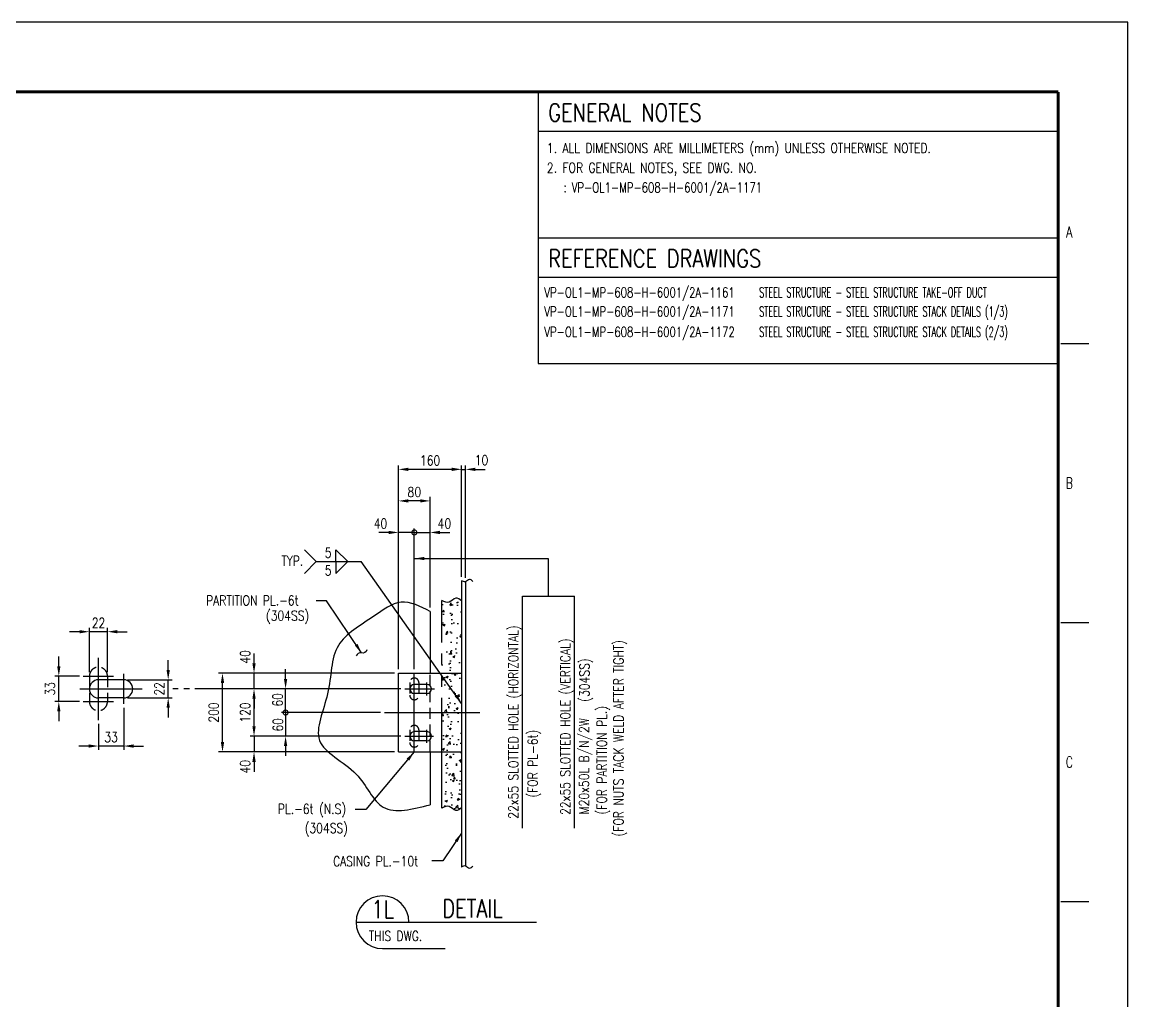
# Model space of a CAD drawing. Header units: millimetres. Extents: x 0 to 134087, y -49114 to 20834.
# Drawn here: x 75116 to 82127, y -21112 to -14908 of the extents above; entities that cross this region are included whole.
import ezdxf
from ezdxf.enums import TextEntityAlignment as Align

# ---------------------------------------------------------------- set-up
doc = ezdxf.new("R2010")
doc.units = ezdxf.units.MM
doc.header["$LTSCALE"] = 35
for name, pattern in [('JNK-CENTER', [34, 30, -1.5, 1, -1.5]), ('JNK-HIDDEN', [3, 2, -1]), ('JNK-PHANTOM', [15, 10, -1, 1, -1, 1, -1]), ('PHA', [30, 20, -2, 2, -2, 2, -2])]:
    doc.linetypes.add(name, pattern=pattern)
for name, color, linetype in [('CEN-R', 1, 'JNK-CENTER'), ('CON-C', 4, 'Continuous'), ('CON-G', 3, 'Continuous'), ('CON-W', 7, 'Continuous'), ('CON-Y', 2, 'Continuous'), ('Dim-W', 7, 'Continuous'), ('HID-Y', 2, 'JNK-HIDDEN'), ('HL', 7, 'Continuous'), ('PAN-W', 6, 'PHA'), ('PHA-W', 7, 'JNK-PHANTOM'), ('STL-OBJT', 7, 'Continuous'), ('TXT-C', 4, 'Continuous'), ('TXT-Y', 2, 'Continuous'), ('TXTT-C', 4, 'Continuous')]:
    doc.layers.add(name, color=color, linetype=linetype)
doc.styles.add('ROMANS', font='ROMANS.shx', dxfattribs={"width": 0.8})
doc.styles.add('SIMPLEX', font='simplex.shx', dxfattribs={"width": 0.8})
doc.dimstyles.new('DIM25', dxfattribs={"dimscale": 25, "dimtxt": 2.5, "dimasz": 2.5, "dimexe": 1, "dimexo": 1, "dimgap": 1, "dimtad": 1, "dimdec": 1, "dimdsep": 46, "dimtxsty": 'SIMPLEX', "dimcen": 0, "dimclrt": 2, "dimazin": 2, "dimtfac": 1, "dimtdec": 1, "dimtix": 1, "dimtmove": 2, "dimatfit": 0, "dimfxl": 0.18, "dimtolj": 1, "dimtzin": 0, "dimarcsym": 0})
doc.dimstyles.new('DIM25x2.5', dxfattribs={"dimscale": 25, "dimtxt": 2.5, "dimasz": 2.5, "dimexe": 1, "dimexo": 1, "dimgap": 1, "dimtad": 1, "dimdec": 1, "dimlfac": 0.4, "dimdsep": 46, "dimtxsty": 'SIMPLEX', "dimcen": 0, "dimclrt": 2, "dimazin": 2, "dimtfac": 1, "dimtdec": 1, "dimtix": 1, "dimtmove": 2, "dimatfit": 0, "dimfxl": 0.18, "dimtolj": 1, "dimtzin": 0, "dimarcsym": 0})
doc.dimstyles.new('DIM25x5', dxfattribs={"dimscale": 25, "dimtxt": 2.5, "dimasz": 2.5, "dimexe": 1, "dimexo": 1, "dimgap": 1, "dimtad": 1, "dimdec": 1, "dimlfac": 0.2, "dimdsep": 46, "dimtxsty": 'SIMPLEX', "dimcen": 0, "dimclrt": 2, "dimazin": 2, "dimtfac": 1, "dimtdec": 1, "dimtix": 1, "dimtmove": 2, "dimatfit": 0, "dimfxl": 0.18, "dimtolj": 1, "dimtzin": 0, "dimarcsym": 0})

# ---------------------------------------------------------------- blocks, each defined once
blk = doc.blocks.new('TITLE')
at = {"color": 7}
for p, q in [((841, 594.85), (0, 594.85)), ((841, 0), (841, 594.85)), ((824.02, 513.34), (831.1, 513.34)), ((824.02, 442.6), (831.1, 442.6)), ((824.02, 371.87), (831.1, 371.87))]:
    blk.add_line(p, q, dxfattribs=at)
at = {"color": 7, "const_width": 0.707}
for points in [[(823.32, 577.17), (27.94, 577.17)], [(823.32, 17.33), (823.32, 577.17)]]:
    blk.add_lwpolyline(points, dxfattribs=at)
at = {"color": 7, "style": 'ROMANS', "width": 0.7}
for s, p in [('A', (826.15, 541.63)), ('B', (826.15, 477.97)), ('C', (826.15, 407.24))]:
    blk.add_text(s, height=2.83, dxfattribs=at).set_placement(p, align=Align.MIDDLE)
blk = doc.blocks.new('*D1348')
at = {"layer": 'DEFPOINTS', "color": 0, "transparency": 16777216}
for p in [(76386.2, -19034.5), (77502.5, -19034.5), (77502.5, -19534.5)]:
    blk.add_point(p, dxfattribs=at)
at = {"layer": 'Dim-W', "color": 0, "lineweight": -2, "transparency": 16777216}
for p, q in [((77477.5, -19034.5), (76361.2, -19034.5)), ((76386.2, -19472), (76386.2, -19097)), ((77477.5, -19534.5), (76361.2, -19534.5))]:
    blk.add_line(p, q, dxfattribs=at)
at = {"layer": 'Dim-W', "color": 0, "transparency": 16777216}
for points in [[(76375.8, -19097), (76396.7, -19097), (76386.2, -19034.5)], [(76375.8, -19472), (76396.7, -19472), (76386.2, -19534.5)]]:
    blk.add_solid(points, dxfattribs=at)
at = {"layer": 'Dim-W', "color": 2, "transparency": 16777216, "insert": (76330, -19284.5), "char_height": 62.5, "attachment_point": 5, "rotation": 90, "style": 'SIMPLEX'}
blk.add_mtext('\\A1;200', dxfattribs=at)
blk = doc.blocks.new('*D1349')
at = {"layer": 'DEFPOINTS', "color": 0, "transparency": 16777216}
for p in [(76586.2, -19134.5), (77542.5, -19134.5), (77542.5, -19434.5)]:
    blk.add_point(p, dxfattribs=at)
at = {"layer": 'Dim-W', "color": 0, "lineweight": -2, "transparency": 16777216}
for p, q in [((77517.5, -19134.5), (76561.2, -19134.5)), ((76586.2, -19372), (76586.2, -19197)), ((77517.5, -19434.5), (76561.2, -19434.5))]:
    blk.add_line(p, q, dxfattribs=at)
at = {"layer": 'Dim-W', "color": 0, "transparency": 16777216}
for points in [[(76575.8, -19197), (76596.7, -19197), (76586.2, -19134.5)], [(76575.8, -19372), (76596.7, -19372), (76586.2, -19434.5)]]:
    blk.add_solid(points, dxfattribs=at)
at = {"layer": 'Dim-W', "color": 2, "transparency": 16777216, "insert": (76530, -19284.5), "char_height": 62.5, "attachment_point": 5, "rotation": 90, "style": 'SIMPLEX'}
blk.add_mtext('\\A1;120', dxfattribs=at)
blk = doc.blocks.new('*D1350')
at = {"layer": 'DEFPOINTS', "color": 0, "transparency": 16777216}
for p in [(76586.2, -19034.5), (77475.8, -19034.5), (77542.5, -19134.5)]:
    blk.add_point(p, dxfattribs=at)
at = {"layer": 'Dim-W', "color": 0, "lineweight": -2, "transparency": 16777216}
for p, q in [((76586.2, -18972), (76586.2, -18909.5)), ((77450.8, -19034.5), (76561.2, -19034.5)), ((76586.2, -19134.5), (76586.2, -19034.5)), ((77517.5, -19134.5), (76561.2, -19134.5)), ((76586.2, -19197), (76586.2, -19259.5))]:
    blk.add_line(p, q, dxfattribs=at)
at = {"layer": 'Dim-W', "color": 0, "transparency": 16777216}
for points in [[(76575.8, -18972), (76596.7, -18972), (76586.2, -19034.5)], [(76575.8, -19197), (76596.7, -19197), (76586.2, -19134.5)]]:
    blk.add_solid(points, dxfattribs=at)
at = {"layer": 'Dim-W', "color": 2, "transparency": 16777216, "insert": (76530, -18932.2), "char_height": 62.5, "attachment_point": 5, "rotation": 90, "style": 'SIMPLEX'}
blk.add_mtext('\\A1;40', dxfattribs=at)
blk = doc.blocks.new('*D1351')
at = {"layer": 'DEFPOINTS', "color": 0, "transparency": 16777216}
for p in [(77542.5, -19434.5), (76586.2, -19534.5), (77502.5, -19534.5)]:
    blk.add_point(p, dxfattribs=at)
at = {"layer": 'Dim-W', "color": 0, "lineweight": -2, "transparency": 16777216}
for p, q in [((76586.2, -19372), (76586.2, -19309.5)), ((77517.5, -19434.5), (76561.2, -19434.5)), ((76586.2, -19434.5), (76586.2, -19534.5)), ((77477.5, -19534.5), (76561.2, -19534.5)), ((76586.2, -19597), (76586.2, -19659.5))]:
    blk.add_line(p, q, dxfattribs=at)
at = {"layer": 'Dim-W', "color": 0, "transparency": 16777216}
for points in [[(76575.8, -19372), (76596.7, -19372), (76586.2, -19434.5)], [(76575.8, -19597), (76596.7, -19597), (76586.2, -19534.5)]]:
    blk.add_solid(points, dxfattribs=at)
at = {"layer": 'Dim-W', "color": 2, "transparency": 16777216, "insert": (76530, -19628), "char_height": 62.5, "attachment_point": 5, "rotation": 90, "style": 'SIMPLEX'}
blk.add_mtext('\\A1;40', dxfattribs=at)
blk = doc.blocks.new('_DotSmall')
at = {"color": 0, "linetype": 'ByBlock', "const_width": 0.5}
blk.add_lwpolyline([(-0.0625, 0, 1), (0.0625, 0, 1)], format="xyb", close=True, dxfattribs=at)
blk = doc.blocks.new('*D1352')
at = {"layer": 'DEFPOINTS', "color": 0, "transparency": 16777216}
for p in [(76786.2, -19134.5), (77542.5, -19134.5), (77412.9, -19284.5)]:
    blk.add_point(p, dxfattribs=at)
at = {"layer": 'Dim-W', "color": 0, "lineweight": -2, "transparency": 16777216}
for p, q in [((76786.2, -19072), (76786.2, -19009.5)), ((77517.5, -19134.5), (76761.2, -19134.5)), ((76786.2, -19284.5), (76786.2, -19134.5)), ((77387.9, -19284.5), (76761.2, -19284.5)), ((76786.2, -19284.5), (76786.2, -19347))]:
    blk.add_line(p, q, dxfattribs=at)
at = {"layer": 'Dim-W', "color": 0, "transparency": 16777216}
blk.add_solid([(76775.8, -19072), (76796.7, -19072), (76786.2, -19134.5)], dxfattribs=at)
at = {"layer": 'Dim-W', "color": 0, "lineweight": -2, "transparency": 16777216, "xscale": 62.5, "yscale": 62.5, "zscale": 62.5, "rotation": 90}
blk.add_blockref('_DotSmall', (76786.2, -19284.5), dxfattribs=at)
at = {"layer": 'Dim-W', "color": 2, "transparency": 16777216, "insert": (76735.5, -19204.4), "char_height": 62.5, "attachment_point": 5, "rotation": 90, "style": 'SIMPLEX'}
blk.add_mtext('\\A1;60', dxfattribs=at)
blk = doc.blocks.new('*D1353')
at = {"layer": 'DEFPOINTS', "color": 0, "transparency": 16777216}
for p in [(77412.9, -19284.5), (76786.2, -19434.5), (77542.5, -19434.5)]:
    blk.add_point(p, dxfattribs=at)
at = {"layer": 'Dim-W', "color": 0, "lineweight": -2, "transparency": 16777216}
for p, q in [((76786.2, -19284.5), (76786.2, -19222)), ((77387.9, -19284.5), (76761.2, -19284.5)), ((76786.2, -19284.5), (76786.2, -19434.5)), ((77517.5, -19434.5), (76761.2, -19434.5)), ((76786.2, -19497), (76786.2, -19559.5))]:
    blk.add_line(p, q, dxfattribs=at)
at = {"layer": 'Dim-W', "color": 0, "transparency": 16777216}
blk.add_solid([(76775.8, -19497), (76796.7, -19497), (76786.2, -19434.5)], dxfattribs=at)
at = {"layer": 'Dim-W', "color": 0, "lineweight": -2, "transparency": 16777216, "xscale": 62.5, "yscale": 62.5, "zscale": 62.5, "rotation": 270}
blk.add_blockref('_DotSmall', (76786.2, -19284.5), dxfattribs=at)
at = {"layer": 'Dim-W', "color": 2, "transparency": 16777216, "insert": (76737.5, -19362.9), "char_height": 62.5, "attachment_point": 5, "rotation": 90, "style": 'SIMPLEX'}
blk.add_mtext('\\A1;60', dxfattribs=at)
blk = doc.blocks.new('*D1354')
at = {"layer": 'DEFPOINTS', "color": 0, "transparency": 16777216}
for p in [(77502.5, -17742.9), (77902.5, -18449.2), (77502.5, -19034.5)]:
    blk.add_point(p, dxfattribs=at)
at = {"layer": 'Dim-W', "color": 0, "lineweight": -2, "transparency": 16777216}
for p, q in [((77502.5, -19009.5), (77502.5, -17717.9)), ((77902.5, -18424.2), (77902.5, -17717.9)), ((77840, -17742.9), (77565, -17742.9))]:
    blk.add_line(p, q, dxfattribs=at)
at = {"layer": 'Dim-W', "color": 0, "transparency": 16777216}
for points in [[(77565, -17732.5), (77565, -17753.3), (77502.5, -17742.9)], [(77840, -17732.5), (77840, -17753.3), (77902.5, -17742.9)]]:
    blk.add_solid(points, dxfattribs=at)
at = {"layer": 'Dim-W', "color": 2, "transparency": 16777216, "insert": (77702.5, -17686.6), "char_height": 62.5, "attachment_point": 5, "style": 'SIMPLEX'}
blk.add_mtext('\\A1;160', dxfattribs=at)
blk = doc.blocks.new('*D1355')
at = {"layer": 'DEFPOINTS', "color": 0, "transparency": 16777216}
for p in [(77502.5, -17942.9), (77702.5, -18643.9), (77502.5, -19034.5)]:
    blk.add_point(p, dxfattribs=at)
at = {"layer": 'Dim-W', "color": 0, "lineweight": -2, "transparency": 16777216}
for p, q in [((77502.5, -19009.5), (77502.5, -17917.9)), ((77640, -17942.9), (77565, -17942.9)), ((77702.5, -18618.9), (77702.5, -17917.9))]:
    blk.add_line(p, q, dxfattribs=at)
at = {"layer": 'Dim-W', "color": 0, "transparency": 16777216}
for points in [[(77565, -17932.5), (77565, -17953.3), (77502.5, -17942.9)], [(77640, -17932.5), (77640, -17953.3), (77702.5, -17942.9)]]:
    blk.add_solid(points, dxfattribs=at)
at = {"layer": 'Dim-W', "color": 2, "transparency": 16777216, "insert": (77602.5, -17886.6), "char_height": 62.5, "attachment_point": 5, "style": 'SIMPLEX'}
blk.add_mtext('\\A1;80', dxfattribs=at)
blk = doc.blocks.new('*D1356')
at = {"layer": 'DEFPOINTS', "color": 0, "transparency": 16777216}
for p in [(77502.5, -18142.9), (77502.5, -19034.5), (77602.5, -19034.5)]:
    blk.add_point(p, dxfattribs=at)
at = {"layer": 'Dim-W', "color": 0, "lineweight": -2, "transparency": 16777216}
for p, q in [((77440, -18142.9), (77377.5, -18142.9)), ((77502.5, -19009.5), (77502.5, -18117.9)), ((77602.5, -18142.9), (77502.5, -18142.9)), ((77602.5, -19009.5), (77602.5, -18117.9)), ((77602.5, -18142.9), (77665, -18142.9))]:
    blk.add_line(p, q, dxfattribs=at)
at = {"layer": 'Dim-W', "color": 0, "transparency": 16777216}
blk.add_solid([(77440, -18132.5), (77440, -18153.3), (77502.5, -18142.9)], dxfattribs=at)
at = {"layer": 'Dim-W', "color": 0, "lineweight": -2, "transparency": 16777216, "xscale": 62.5, "yscale": 62.5, "zscale": 62.5, "rotation": 180}
blk.add_blockref('_DotSmall', (77602.5, -18142.9), dxfattribs=at)
at = {"layer": 'Dim-W', "color": 2, "transparency": 16777216, "insert": (77387.9, -18086.6), "char_height": 62.5, "attachment_point": 5, "style": 'SIMPLEX'}
blk.add_mtext('\\A1;40', dxfattribs=at)
blk = doc.blocks.new('*D1357')
at = {"layer": 'DEFPOINTS', "color": 0, "transparency": 16777216}
for p in [(77702.5, -18142.9), (77702.5, -18643.9), (77602.5, -19034.5)]:
    blk.add_point(p, dxfattribs=at)
at = {"layer": 'Dim-W', "color": 0, "lineweight": -2, "transparency": 16777216}
for p, q in [((77602.5, -18142.9), (77540, -18142.9)), ((77602.5, -19009.5), (77602.5, -18117.9)), ((77602.5, -18142.9), (77702.5, -18142.9)), ((77702.5, -18618.9), (77702.5, -18117.9)), ((77765, -18142.9), (77827.5, -18142.9))]:
    blk.add_line(p, q, dxfattribs=at)
at = {"layer": 'Dim-W', "color": 0, "transparency": 16777216}
blk.add_solid([(77765, -18132.5), (77765, -18153.3), (77702.5, -18142.9)], dxfattribs=at)
at = {"layer": 'Dim-W', "color": 0, "lineweight": -2, "transparency": 16777216, "xscale": 62.5, "yscale": 62.5, "zscale": 62.5}
blk.add_blockref('_DotSmall', (77602.5, -18142.9), dxfattribs=at)
at = {"layer": 'Dim-W', "color": 2, "transparency": 16777216, "insert": (77792.8, -18086.6), "char_height": 62.5, "attachment_point": 5, "style": 'SIMPLEX'}
blk.add_mtext('\\A1;40', dxfattribs=at)
blk = doc.blocks.new('*D1358')
at = {"layer": 'DEFPOINTS', "color": 0, "transparency": 16777216}
for p in [(75542.2, -18772.1), (75542.2, -19054.5), (75657.2, -19054.5)]:
    blk.add_point(p, dxfattribs=at)
at = {"layer": 'Dim-W', "color": 0, "lineweight": -2, "transparency": 16777216}
for p, q in [((75479.7, -18772.1), (75417.2, -18772.1)), ((75542.2, -19029.5), (75542.2, -18747.1)), ((75657.2, -18772.1), (75542.2, -18772.1)), ((75657.2, -19029.5), (75657.2, -18747.1)), ((75719.7, -18772.1), (75782.2, -18772.1))]:
    blk.add_line(p, q, dxfattribs=at)
at = {"layer": 'Dim-W', "color": 0, "transparency": 16777216}
for points in [[(75479.7, -18761.7), (75479.7, -18782.5), (75542.2, -18772.1)], [(75719.7, -18761.7), (75719.7, -18782.5), (75657.2, -18772.1)]]:
    blk.add_solid(points, dxfattribs=at)
at = {"layer": 'Dim-W', "color": 2, "transparency": 16777216, "insert": (75599.7, -18715.9), "char_height": 62.5, "attachment_point": 5, "style": 'SIMPLEX'}
blk.add_mtext('\\A1;22', dxfattribs=at)
blk = doc.blocks.new('*D1359')
at = {"layer": 'DEFPOINTS', "color": 0, "transparency": 16777216}
for p in [(75759.7, -19077), (76042, -19077), (75759.7, -19192)]:
    blk.add_point(p, dxfattribs=at)
at = {"layer": 'Dim-W', "color": 0, "lineweight": -2, "transparency": 16777216}
for p, q in [((76042, -19014.5), (76042, -18952)), ((75784.7, -19077), (76067, -19077)), ((76042, -19192), (76042, -19077)), ((75784.7, -19192), (76067, -19192)), ((76042, -19254.5), (76042, -19317))]:
    blk.add_line(p, q, dxfattribs=at)
at = {"layer": 'Dim-W', "color": 0, "transparency": 16777216}
for points in [[(76031.6, -19014.5), (76052.4, -19014.5), (76042, -19077)], [(76031.6, -19254.5), (76052.4, -19254.5), (76042, -19192)]]:
    blk.add_solid(points, dxfattribs=at)
at = {"layer": 'Dim-W', "color": 2, "transparency": 16777216, "insert": (75985.8, -19134.5), "char_height": 62.5, "attachment_point": 5, "rotation": 90, "style": 'SIMPLEX'}
blk.add_mtext('\\A1;22', dxfattribs=at)
blk = doc.blocks.new('*D1360')
at = {"layer": 'DEFPOINTS', "color": 0, "transparency": 16777216}
for p in [(75348.5, -19054.5), (75503.8, -19054.5), (75503.8, -19214.5)]:
    blk.add_point(p, dxfattribs=at)
at = {"layer": 'Dim-W', "color": 0, "lineweight": -2, "transparency": 16777216}
for p, q in [((75348.5, -18992), (75348.5, -18929.5)), ((75478.8, -19054.5), (75323.5, -19054.5)), ((75348.5, -19214.5), (75348.5, -19054.5)), ((75478.8, -19214.5), (75323.5, -19214.5)), ((75348.5, -19277), (75348.5, -19339.5))]:
    blk.add_line(p, q, dxfattribs=at)
at = {"layer": 'Dim-W', "color": 0, "transparency": 16777216}
for points in [[(75338.1, -18992), (75358.9, -18992), (75348.5, -19054.5)], [(75338.1, -19277), (75358.9, -19277), (75348.5, -19214.5)]]:
    blk.add_solid(points, dxfattribs=at)
at = {"layer": 'Dim-W', "color": 2, "transparency": 16777216, "insert": (75292.3, -19134.5), "char_height": 62.5, "attachment_point": 5, "rotation": 90, "style": 'SIMPLEX'}
blk.add_mtext('\\A1;33', dxfattribs=at)
blk = doc.blocks.new('*D1361')
at = {"layer": 'DEFPOINTS', "color": 0, "transparency": 16777216}
for p in [(75759.7, -19230.3), (75599.7, -19332), (75599.7, -19496.9)]:
    blk.add_point(p, dxfattribs=at)
at = {"layer": 'Dim-W', "color": 0, "lineweight": -2, "transparency": 16777216}
for p, q in [((75759.7, -19255.3), (75759.7, -19521.9)), ((75599.7, -19357), (75599.7, -19521.9)), ((75537.2, -19496.9), (75474.7, -19496.9)), ((75759.7, -19496.9), (75599.7, -19496.9)), ((75822.2, -19496.9), (75884.7, -19496.9))]:
    blk.add_line(p, q, dxfattribs=at)
at = {"layer": 'Dim-W', "color": 0, "transparency": 16777216}
for points in [[(75537.2, -19486.4), (75537.2, -19507.3), (75599.7, -19496.9)], [(75822.2, -19486.4), (75822.2, -19507.3), (75759.7, -19496.9)]]:
    blk.add_solid(points, dxfattribs=at)
at = {"layer": 'Dim-W', "color": 2, "transparency": 16777216, "insert": (75679.7, -19440.6), "char_height": 62.5, "attachment_point": 5, "style": 'SIMPLEX'}
blk.add_mtext('\\A1;33', dxfattribs=at)
blk = doc.blocks.new('SECTITLE')
at = {"layer": 'CON-G'}
for p, q in [((-1.7, 0), (44.1, 0)), ((5, -6.7), (20.86, -6.7))]:
    blk.add_line(p, q, dxfattribs=at)
blk.add_arc((5, 0), 6.7, 0, 270, dxfattribs=at)
at = {"layer": 'CON-C', "style": 'SIMPLEX', "width": 0.8}
for tag, p in [('ELEVATION', (27.83, 1.22)), ('A', (5.06, 1.04))]:
    blk.add_attdef(tag, text='', height=4.5, dxfattribs=at).set_placement(p, align=Align.CENTER)
at = {"layer": 'CON-Y', "style": 'SIMPLEX', "width": 0.8}
blk.add_attdef('H0000-0000', (1.54, -4.72), '', height=2.5, dxfattribs=at)
blk.add_attdef('SCALE', text='', height=2.5, dxfattribs=at).set_placement((44.9, -3.72), align=Align.RIGHT)
blk = doc.blocks.new('*D1373')
at = {"layer": 'DEFPOINTS', "color": 0, "transparency": 16777216}
for p in [(77902.5, -17742.9), (77927.5, -17742.9), (77927.5, -18455.2)]:
    blk.add_point(p, dxfattribs=at)
at = {"layer": 'Dim-W', "color": 0, "lineweight": -2, "transparency": 16777216}
for p, q in [((77927.5, -18430.2), (77927.5, -17717.9)), ((77840, -17742.9), (77777.5, -17742.9)), ((77902.5, -17742.9), (77927.5, -17742.9)), ((77990, -17742.9), (78052.5, -17742.9))]:
    blk.add_line(p, q, dxfattribs=at)
at = {"layer": 'Dim-W', "color": 0, "transparency": 16777216}
blk.add_solid([(77840, -17732.5), (77840, -17753.3), (77902.5, -17742.9)], dxfattribs=at)
at = {"layer": 'Dim-W', "color": 2, "transparency": 16777216, "insert": (78029, -17684.8), "char_height": 62.5, "attachment_point": 5, "style": 'SIMPLEX', "bg_fill": 3, "box_fill_scale": 1.1, "bg_fill_color": 256, "bg_fill_true_color": 13158600, "bg_fill_transparency": 0}
blk.add_mtext('\\A1;10', dxfattribs=at)
at = {"layer": 'Dim-W', "color": 0, "transparency": 16777216}
blk.add_solid([(77990, -17732.5), (77990, -17753.3), (77927.5, -17742.9)], dxfattribs=at)

msp = doc.modelspace()

# ---------------------------------------------------------------- hatches: boundary and pattern name
at = {"layer": 'CON-W'}
h = msp.add_hatch(dxfattribs=at)
h.set_pattern_fill('AR-CONC', color=256, scale=0.7, style=0)
h.set_pattern_definition([(50, (-77643.84, 216.16), (127.52927, -11.15736), [13.335, -146.685]), (355, (-77643.84, 216.16), (-24.66998, 133.73965), [10.668, -117.348]), (100.451, (-77633.21, 215.23), (102.85975, 122.58168), [11.333, -124.663]), (46.1842, (-77643.84, 251.72), (189.75533, -29.42963), [20.0025, -220.0275]), (96.6356, (-77628.03, 249.27), (166.18296, 173.1979), [16.9995, -186.9945]), (351.184, (-77643.84, 251.72), (166.18322, 173.19758), [16.002, -176.022]), (21, (-77626.06, 242.83), (106.130416, -71.58586), [13.335, -146.685]), (326, (-77626.06, 242.83), (43.26142, 128.93158), [10.668, -117.348]), (71.4514, (-77617.22, 236.86), (149.39154, 57.346), [11.333, -124.663]), (37.5, (-77643.84, 216.16), (2.162022, 59.188527), [0, -115.9256, 0, -119.126, 0, -117.7925]), (7.5, (-77643.84, 216.16), (46.773764, 70.126402), [0, -67.9196, 0, -113.2586, 0, -44.8945]), (327.5, (-77683.49, 216.16), (94.913417, -4.010121), [0, -44.45, 0, -138.684, 0, -184.023]), (317.5, (-77701.27, 216.16), (103.690427, 17.798544), [0, -57.785, 0, -92.1004, 0, -130.683])])
edge = h.paths.add_edge_path()
edge.add_spline(control_points=[(77777.4803, -18574.4653), (77793.6269, -18582.1399), (77826.1939, -18597.6193), (77862.4264, -18546.8683), (77890.0031, -18567.1908), (77902.4803, -18576.3858)], knot_values=[0, 0, 0, 0, 57.441149434, 115.856165926, 164.12620918, 164.12620918, 164.12620918, 164.12620918], degree=3, periodic=0)
edge.add_line((77902.4803, -18576.3858), (77902.4803, -19034.4818))
edge.add_line((77902.4803, -19034.4818), (77777.4803, -19034.4818))
edge.add_line((77777.4803, -19034.4818), (77777.4803, -18574.4653))
h.paths.add_polyline_path([(77777.4803, -19034.4818), (77902.4803, -19034.4818), (77902.4803, -19284.4818), (77777.4803, -19284.4818)])
h.paths.add_polyline_path([(77777.4803, -19284.4818), (77902.4803, -19284.4818), (77902.4803, -19534.4818), (77777.4803, -19534.4818)])
edge = h.paths.add_edge_path()
edge.add_line((77777.4803, -19534.4818), (77902.4803, -19534.4818))
edge.add_line((77902.4803, -19534.4818), (77902.4803, -19888.6308))
edge.add_spline(control_points=[(77902.4803, -19888.6308), (77890.0031, -19897.8258), (77862.4264, -19918.1483), (77826.1939, -19867.3973), (77793.6269, -19882.8767), (77777.4803, -19890.5513)], knot_values=[0, 0, 0, 0, 48.270043254, 106.685059746, 164.12620918, 164.12620918, 164.12620918, 164.12620918], degree=3, periodic=0)
edge.add_line((77777.4803, -19890.5513), (77777.4803, -19534.4818))

# ---------------------------------------------------------------- linework, layer by layer
at = {"layer": 'CEN-R'}
for p, q in [((75599.6516, -19331.9818), (75599.6516, -18936.9818)), ((75503.8183, -19054.4818), (75695.4849, -19054.4818)), ((75759.6516, -19038.6485), (75759.6516, -19230.3152)), ((77602.4803, -19534.4818), (77602.4803, -19034.4818)), ((75482.1502, -19134.4818), (75877.1516, -19134.4818)), ((77542.4796, -19134.4818), (77731.0624, -19134.4818)), ((77682.4803, -19175.8079), (77682.4803, -19093.1558)), ((75503.8183, -19214.4818), (75695.4849, -19214.4818)), ((77412.8688, -19284.4818), (78018.7622, -19284.4818)), ((77682.4803, -19475.8079), (77682.4803, -19393.1558)), ((77542.4796, -19434.4818), (77723.8064, -19434.4818))]:
    msp.add_line(p, q, dxfattribs=at)
at = {"layer": 'CON-C'}
for p, q in [((81684.5838, -15349.9121), (78386.9287, -15349.9121)), ((78386.9287, -15599.9121), (81684.5838, -15599.9121)), ((78386.9287, -16274.658), (81684.5838, -16274.658)), ((78386.9287, -16524.658), (81684.5838, -16524.658)), ((78386.9287, -17071.7835), (81684.5838, -17071.7835))]:
    msp.add_line(p, q, dxfattribs=at)
at = {"layer": 'CON-G'}
for p, q in [((77902.4803, -18449.2196), (77902.4803, -20264.1822)), ((77927.4803, -18455.2402), (77927.4803, -20258.1616)), ((77702.4803, -18643.9135), (77702.4803, -19034.4818)), ((77502.4803, -19534.4818), (77502.4803, -19034.4818)), ((77502.4803, -19034.4818), (77902.4803, -19034.4818)), ((77902.4803, -19034.4818), (77902.4803, -19534.4818)), ((75759.6516, -19076.9818), (75599.6516, -19076.9818)), ((77682.4803, -19105.7318), (77602.4803, -19105.7318)), ((75759.6516, -19191.9818), (75599.6516, -19191.9818)), ((77682.4803, -19163.2318), (77602.4803, -19163.2318)), ((77682.4803, -19405.7318), (77602.4803, -19405.7318)), ((77682.4803, -19463.2318), (77602.4803, -19463.2318)), ((77502.4803, -19534.4818), (77902.4803, -19534.4818)), ((77702.4803, -19534.4818), (77702.4803, -19868.6597))]:
    msp.add_line(p, q, dxfattribs=at)
for centre, radius, start, end in [((75599.6516, -19134.4818), 57.5, 90, 270), ((75759.6516, -19134.4818), 57.5, 270, 90), ((77602.4803, -19134.4818), 28.75, 90, 270), ((77682.4803, -19134.4818), 28.75, 270, 90), ((77602.4803, -19434.4818), 28.75, 90, 270), ((77682.4803, -19434.4818), 28.75, 270, 90)]:
    msp.add_arc(centre, radius, start, end, dxfattribs=at)
at = {"layer": 'CON-W'}
for points in [[(76905.355, -18252.985), (76980.355, -18327.985), (76905.355, -18402.985)], [(77105.6384, -18327.985), (77105.6384, -18252.985), (77180.6384, -18327.985)], [(77105.6384, -18327.985), (77105.6384, -18402.985), (77180.6384, -18327.985)]]:
    msp.add_lwpolyline(points, dxfattribs=at)
msp.add_lwpolyline([(77302.2694, -18887.3417, -0.4), (77268.2241, -18906.507, 0.4), (77234.1787, -18925.6722, 0.4)], format="xyb", dxfattribs=at)
for points in [[(77972.4803, -18452.8367), (77951.5621, -18440.7858), (77926.2419, -18455.6406), (77902.4803, -18449.2196)], [(77902.4803, -18576.3858), (77865.8727, -18559.7144), (77824.2017, -18584.8778), (77777.4803, -18574.4653)], [(77702.4803, -18643.9135), (77518.2092, -18585.0222), (77346.8127, -18673.6151), (77120.9184, -18858.8186), (77052.4186, -19166.4958), (77001.6352, -19460.7033), (77233.3973, -19674.7009), (77405.5644, -19884.2864), (77702.4803, -19868.6597)], [(77902.4803, -19888.6308), (77865.8727, -19905.3022), (77824.2017, -19880.1388), (77777.4803, -19890.5513)], [(77972.4803, -20260.5651), (77951.5621, -20272.6161), (77926.2419, -20257.7612), (77902.4803, -20264.1822)]]:
    msp.add_spline(points, degree=3, dxfattribs=at)
at = {"layer": 'Dim-W'}
msp.add_line((76980.355, -18327.985), (77265.7854, -18327.985), dxfattribs=at)
at = {"layer": 'HID-Y'}
for p, q in [((75542.1516, -19054.4818), (75542.1516, -19214.4818)), ((75657.1516, -19054.4818), (75657.1516, -19214.4818)), ((77702.4803, -19534.4818), (77702.4803, -19034.4818)), ((77573.7303, -19094.4818), (77573.7303, -19174.4818)), ((77631.2303, -19094.4818), (77631.2303, -19174.4818)), ((77573.7303, -19394.4818), (77573.7303, -19474.4818)), ((77631.2303, -19394.4818), (77631.2303, -19474.4818))]:
    msp.add_line(p, q, dxfattribs=at)
for centre, radius, start, end in [((75599.6516, -19054.4818), 57.5, 0, 180), ((77602.4803, -19094.4818), 28.75, 0, 180), ((77602.4803, -19174.4818), 28.75, 180, 0), ((75599.6516, -19214.4818), 57.5, 180, 0), ((77602.4803, -19394.4818), 28.75, 0, 180), ((77602.4803, -19474.4818), 28.75, 180, 0)]:
    msp.add_arc(centre, radius, start, end, dxfattribs=at)
at = {"layer": 'PAN-W'}
msp.add_line((77777.4803, -19890.5513), (77777.4803, -18574.4653), dxfattribs=at)
at = {"layer": 'PHA-W'}
msp.add_line((76561.2491, -19134.4818), (76042.0241, -19134.4818), dxfattribs=at)
at = {"layer": 'STL-OBJT'}
for p, q in [((78289.4164, -20016.8247), (78289.4164, -18547.4161)), ((78289.4164, -18547.4161), (78618.9745, -18547.4161)), ((78618.9745, -20016.8247), (78618.9745, -18547.4161))]:
    msp.add_line(p, q, dxfattribs=at)
at = {"layer": 'TXTT-C'}
msp.add_line((78386.9287, -15349.9121), (78386.9287, -17071.7835), dxfattribs=at)

# ---------------------------------------------------------------- block references
at = {"linetype": 'ByBlock', "xscale": 24.99999999749996, "yscale": 24.99999999749996, "zscale": 24.99999999749996}
msp.add_blockref('TITLE', (61101.6569, -29779.1804), dxfattribs=at)
at = {"layer": 'HL', "xscale": 25, "yscale": 25, "zscale": 25}
msp.add_blockref('SECTITLE', (77275.5812, -20613.6992), dxfattribs=at).add_auto_attribs({'H0000-0000': 'THIS DWG.', 'A': '1L', 'ELEVATION': 'DETAIL'})

# ---------------------------------------------------------------- texts
at = {"layer": 'CON-W', "color": 2, "style": 'SIMPLEX', "width": 0.8}
for p in [(77034.7612, -18302.985), (77034.7612, -18415.485)]:
    msp.add_text('5', height=62.5, dxfattribs=at).set_placement(p)
at = {"layer": 'TXT-C', "style": 'SIMPLEX', "width": 0.8}
for s, p in [('GENERAL NOTES', (78451.5882, -15537.4121)), ('REFERENCE DRAWINGS', (78451.5882, -16462.158))]:
    msp.add_text(s, height=112.5, dxfattribs=at).set_placement(p)
at = {"layer": 'TXT-Y', "style": 'SIMPLEX'}
for s, width, p in [('1. ALL DIMENSIONS ARE MILLIMETERS (mm) UNLESS OTHERWISE NOTED.', 0.8, (78443.1787, -15737.4735)), ('2. FOR GENERAL NOTES, SEE DWG. NO.', 0.8, (78443.1787, -15862.4735)), ('   : VP-OL1-MP-608-H-6001/2A-1171', 0.75, (78443.1787, -15987.4735)), ('VP-OL1-MP-608-H-6001/2A-1161', 0.75, (78426.7634, -16652.7734)), ('STEEL STRUCTURE - STEEL STRUCTURE TAKE-OFF DUCT', 0.6, (79789.1761, -16652.7734)), ('VP-OL1-MP-608-H-6001/2A-1171', 0.75, (78426.7634, -16773.9402)), ('STEEL STRUCTURE - STEEL STRUCTURE STACK DETAILS (1/3)', 0.6, (79789.1761, -16773.9402)), ('VP-OL1-MP-608-H-6001/2A-1172', 0.75, (78426.7634, -16902.9243)), ('STEEL STRUCTURE - STEEL STRUCTURE STACK DETAILS (2/3)', 0.6, (79789.1761, -16902.9243))]:
    msp.add_text(s, height=62.5, dxfattribs=dict(at, width=width)).set_placement(p)
at = {"layer": 'TXT-Y', "style": 'SIMPLEX', "width": 0.8}
msp.add_text('TYP.', height=62.5, dxfattribs=at).set_placement((76759.3987, -18322.7932), align=Align.MIDDLE_LEFT)
at = {"layer": 'TXT-Y', "color": 2, "style": 'SIMPLEX', "width": 0.8}
for s, rotation, p in [('PARTITION PL.-6t', 360, (76282.2607, -18605.322)), ('(304SS)', 360, (76661.9056, -18701.8461)), ('(304SS)', 90, (78712.6473, -19216.0127)), ('PL.-6t (N.S)', 360, (76737.1558, -19926.6151)), ('(304SS)', 360, (76907.4658, -20048.5726)), ('CASING PL.-10t', 360, (77086.9493, -20258.4423))]:
    msp.add_text(s, height=62.5, rotation=rotation, dxfattribs=at).set_placement(p)
at = {"layer": 'TXT-Y', "style": 'SIMPLEX', "width": 0.8}
for s, p in [('22x55 SLOTTED HOLE (HORIZONTAL)', (78261.8544, -19957.6962)), ('22x55 SLOTTED HOLE (VERTICAL)', (78591.4125, -19933.3884)), ('(FOR NUTS TACK WELD AFTER TIGHT)', (78928.2492, -20069.8678)), ('(FOR PARTITION PL.)', (78822.2525, -19930.7448)), ('M20x50L B/N/2W', (78709.9626, -19930.7448)), ('(FOR PL-6t)', (78384.4017, -19823.9004))]:
    msp.add_text(s, height=62.5, rotation=90, dxfattribs=at).set_placement(p)

# ---------------------------------------------------------------- dimensions: what is measured, and where the dimension line sits
at = {"layer": 'Dim-W'}
for base, p1, p2, angle, picture, middle in [((77502.4803, -17742.8675), (77902.4803, -18449.2196), (77502.4803, -19034.4818), 180, '*D1354', (77702.4803, -17686.6175)), ((77502.4803, -17942.8675), (77702.4803, -18643.9135), (77502.4803, -19034.4818), 180, '*D1355', (77602.4803, -17886.6175)), ((76386.2491, -19034.4818), (77502.4803, -19534.4818), (77502.4803, -19034.4818), 90, '*D1348', (76329.9991, -19284.4818)), ((76586.2491, -19134.4818), (77542.4796, -19434.4818), (77542.4796, -19134.4818), 90, '*D1349', (76529.9991, -19284.4818))]:
    dim = msp.add_linear_dim(base=base, p1=p1, p2=p2, angle=angle, dimstyle='DIM25x2.5', dxfattribs=at)
    dim.commit()
    dim.dimension.update_dxf_attribs({"geometry": picture, "text_midpoint": middle})
for base, p1, p2, angle, picture, middle in [((77502.4803, -18142.8675), (77602.4803, -19034.4818), (77502.4803, -19034.4818), 180, '*D1356', (77387.9086, -18086.6175)), ((77702.4803, -18142.8675), (77602.4803, -19034.4818), (77702.4803, -18643.9135), 180, '*D1357', (77792.7587, -18086.6175)), ((76786.2491, -19134.4818), (77412.8688, -19284.4818), (77542.4796, -19134.4818), 90, '*D1352', (76735.5233, -19204.432)), ((76786.2491, -19434.4818), (77412.8688, -19284.4818), (77542.4796, -19434.4818), 90, '*D1353', (76737.5305, -19362.92))]:
    dim = msp.add_linear_dim(base=base, p1=p1, p2=p2, angle=angle, dimstyle='DIM25x2.5', override={"dimblk1": 'DotSmall', "dimsah": 1}, dxfattribs=at)
    dim.commit()
    dim.dimension.update_dxf_attribs({"geometry": picture, "text_midpoint": middle, "dimtype": 160})
for base, p1, p2, angle, text, picture, middle in [((75542.1516, -18772.1093), (75657.1516, -19054.4818), (75542.1516, -19054.4818), 180, '22', '*D1358', (75599.6516, -18715.8593)), ((75348.5207, -19054.4818), (75503.8183, -19214.4818), (75503.8183, -19054.4818), 90, '33', '*D1360', (75292.2707, -19134.4818)), ((76042.0241, -19076.9818), (75759.6516, -19191.9818), (75759.6516, -19076.9818), 90, '22', '*D1359', (75985.7741, -19134.4818)), ((75599.6516, -19496.8544), (75759.6516, -19230.3152), (75599.6516, -19331.9818), 180, '33', '*D1361', (75679.6516, -19440.6044))]:
    dim = msp.add_linear_dim(base=base, p1=p1, p2=p2, angle=angle, text=text, dimstyle='DIM25x5', dxfattribs=at)
    dim.commit()
    dim.dimension.update_dxf_attribs({"geometry": picture, "text_midpoint": middle})
for base, p1, p2, picture, middle in [((76586.2491, -19034.4818), (77542.4796, -19134.4818), (77475.8137, -19034.4818), '*D1350', (76529.9991, -18932.189)), ((76586.2491, -19534.4818), (77542.4796, -19434.4818), (77502.4803, -19534.4818), '*D1351', (76529.9991, -19627.9607))]:
    dim = msp.add_linear_dim(base=base, p1=p1, p2=p2, angle=90, dimstyle='DIM25x2.5', dxfattribs=at)
    dim.commit()
    dim.dimension.update_dxf_attribs({"geometry": picture, "text_midpoint": middle, "dimtype": 160})

# ---------------------------------------------------------------- leaders
at = {"layer": 'STL-OBJT'}
for points in [[(77602.4803, -18308.2344), (78450.5138, -18308.2344), (78450.5138, -18547.4161)], [(77902.4803, -19227.3026), (77265.7854, -18327.985)], [(77268.2241, -18906.507), (77046.3399, -18575.8604), (76979.6059, -18575.8604)], [(77602.4803, -19534.4818), (77295.7094, -19898.3842), (77226.6735, -19898.3842)], [(77902.4803, -20048.9876), (77782.5282, -20225.2624), (77713.4923, -20225.2624)]]:
    msp.add_leader(points, dimstyle='DIM25', dxfattribs=at)

# ---------------------------------------------------------------- next in the draw order: dimensions: what is measured, and where the dimension line sits
at = {"layer": 'Dim-W'}
dim = msp.add_linear_dim(base=(77927.4803, -17742.8675), p1=(77902.4803, -17742.8675), p2=(77927.4803, -18455.2402), dimstyle='DIM25x2.5', override={"dimdec": 0, "dimtdec": 0, "dimtix": 0, "dimatfit": 2, "dimtfill": 1}, dxfattribs=at)
dim.commit()
dim.dimension.update_dxf_attribs({"geometry": '*D1373', "text_midpoint": (78028.9816, -17684.7628), "dimtype": 160})

doc.saveas('drawing.dxf')
